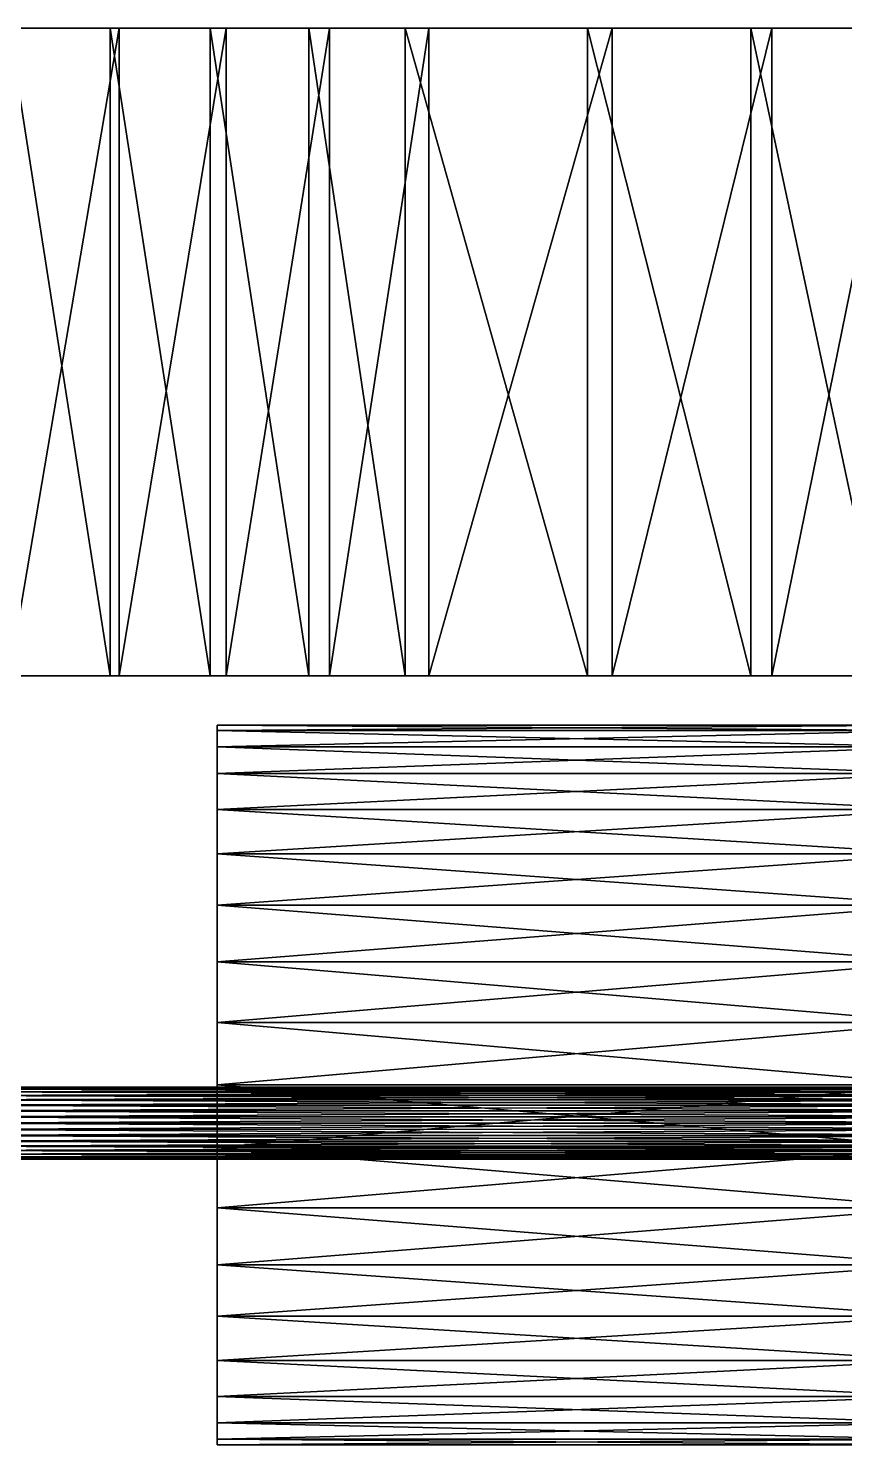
# Model space of a CAD drawing. Header units: metres. Extents: x -1.08 to 1.08, y -0.87 to 1.76.
# Drawn here: x -0.589 to -0.135, y 0.969 to 1.756 of the extents above; entities that cross this region are included whole.
import ezdxf

# ---------------------------------------------------------------- set-up
doc = ezdxf.new("R2010")
doc.units = ezdxf.units.M

msp = doc.modelspace()

# ---------------------------------------------------------------- linework, layer by layer
at = {"layer": 'Cylinder 10'}
for points in [[(-0.08421, 1.36858, -0.3), (-0.48421, 1.36554, -0.33473), (-0.08421, 1.36554, -0.33473)], [(-0.08421, 1.36858, -0.3), (-0.48421, 1.36858, -0.3), (-0.48421, 1.36554, -0.33473)], [(-0.48421, 1.36858, -0.3), (-0.48421, 1.36554, -0.33473), (-0.48421, 1.36554, -0.33473)], [(-0.48421, 1.36858, -0.3), (-0.48421, 1.36858, -0.3), (-0.48421, 1.36554, -0.33473)], [(-0.48421, 1.36858, -0.3), (-0.48421, 1.16858, -0.3), (-0.48421, 1.36554, -0.33473)], [(-0.48421, 1.36858, -0.3), (-0.48421, 1.16858, -0.3), (-0.48421, 1.16858, -0.3)], [(-0.08421, 1.36554, -0.26527), (-0.48421, 1.36858, -0.3), (-0.08421, 1.36858, -0.3)], [(-0.08421, 1.36554, -0.26527), (-0.48421, 1.36554, -0.26527), (-0.48421, 1.36858, -0.3)], [(-0.48421, 1.36554, -0.26527), (-0.48421, 1.36858, -0.3), (-0.48421, 1.36858, -0.3)], [(-0.48421, 1.36554, -0.26527), (-0.48421, 1.36554, -0.26527), (-0.48421, 1.36858, -0.3)], [(-0.48421, 1.36554, -0.26527), (-0.48421, 1.16858, -0.3), (-0.48421, 1.36858, -0.3)], [(-0.08421, 1.36554, -0.33473), (-0.48421, 1.35652, -0.3684), (-0.08421, 1.35652, -0.3684)], [(-0.08421, 1.36554, -0.33473), (-0.48421, 1.36554, -0.33473), (-0.48421, 1.35652, -0.3684)], [(-0.48421, 1.36554, -0.33473), (-0.48421, 1.35652, -0.3684), (-0.48421, 1.35652, -0.3684)], [(-0.48421, 1.36554, -0.33473), (-0.48421, 1.36554, -0.33473), (-0.48421, 1.35652, -0.3684)], [(-0.48421, 1.36554, -0.33473), (-0.48421, 1.16858, -0.3), (-0.48421, 1.35652, -0.3684)], [(-0.48421, 1.36554, -0.33473), (-0.48421, 1.16858, -0.3), (-0.48421, 1.16858, -0.3)], [(-0.48421, 1.36554, -0.26527), (-0.48421, 1.16858, -0.3), (-0.48421, 1.16858, -0.3)], [(-0.08421, 1.35652, -0.2316), (-0.48421, 1.36554, -0.26527), (-0.08421, 1.36554, -0.26527)], [(-0.08421, 1.35652, -0.2316), (-0.48421, 1.35652, -0.2316), (-0.48421, 1.36554, -0.26527)], [(-0.48421, 1.35652, -0.2316), (-0.48421, 1.36554, -0.26527), (-0.48421, 1.36554, -0.26527)], [(-0.48421, 1.35652, -0.2316), (-0.48421, 1.35652, -0.2316), (-0.48421, 1.36554, -0.26527)], [(-0.48421, 1.35652, -0.2316), (-0.48421, 1.16858, -0.3), (-0.48421, 1.36554, -0.26527)], [(-0.08421, 1.35652, -0.3684), (-0.48421, 1.34178, -0.4), (-0.08421, 1.34178, -0.4)], [(-0.08421, 1.35652, -0.3684), (-0.48421, 1.35652, -0.3684), (-0.48421, 1.34178, -0.4)], [(-0.48421, 1.35652, -0.3684), (-0.48421, 1.34178, -0.4), (-0.48421, 1.34178, -0.4)], [(-0.48421, 1.35652, -0.3684), (-0.48421, 1.35652, -0.3684), (-0.48421, 1.34178, -0.4)], [(-0.48421, 1.35652, -0.3684), (-0.48421, 1.16858, -0.3), (-0.48421, 1.34178, -0.4)], [(-0.48421, 1.35652, -0.3684), (-0.48421, 1.16858, -0.3), (-0.48421, 1.16858, -0.3)], [(-0.48421, 1.35652, -0.2316), (-0.48421, 1.16858, -0.3), (-0.48421, 1.16858, -0.3)], [(-0.08421, 1.34178, -0.2), (-0.48421, 1.35652, -0.2316), (-0.08421, 1.35652, -0.2316)], [(-0.08421, 1.34178, -0.2), (-0.48421, 1.34178, -0.2), (-0.48421, 1.35652, -0.2316)], [(-0.48421, 1.34178, -0.2), (-0.48421, 1.35652, -0.2316), (-0.48421, 1.35652, -0.2316)], [(-0.48421, 1.34178, -0.2), (-0.48421, 1.34178, -0.2), (-0.48421, 1.35652, -0.2316)], [(-0.48421, 1.34178, -0.2), (-0.48421, 1.16858, -0.3), (-0.48421, 1.35652, -0.2316)], [(-0.08421, 1.34178, -0.4), (-0.48421, 1.32179, -0.42856), (-0.08421, 1.32179, -0.42856)], [(-0.08421, 1.34178, -0.4), (-0.48421, 1.34178, -0.4), (-0.48421, 1.32179, -0.42856)], [(-0.48421, 1.34178, -0.4), (-0.48421, 1.32179, -0.42856), (-0.48421, 1.32179, -0.42856)], [(-0.48421, 1.34178, -0.4), (-0.48421, 1.34178, -0.4), (-0.48421, 1.32179, -0.42856)], [(-0.48421, 1.34178, -0.4), (-0.48421, 1.16858, -0.3), (-0.48421, 1.32179, -0.42856)], [(-0.48421, 1.34178, -0.4), (-0.48421, 1.16858, -0.3), (-0.48421, 1.16858, -0.3)], [(-0.48421, 1.34178, -0.2), (-0.48421, 1.16858, -0.3), (-0.48421, 1.16858, -0.3)], [(-0.08421, 1.32179, -0.17144), (-0.48421, 1.34178, -0.2), (-0.08421, 1.34178, -0.2)], [(-0.08421, 1.32179, -0.17144), (-0.48421, 1.32179, -0.17144), (-0.48421, 1.34178, -0.2)], [(-0.48421, 1.32179, -0.17144), (-0.48421, 1.34178, -0.2), (-0.48421, 1.34178, -0.2)], [(-0.48421, 1.32179, -0.17144), (-0.48421, 1.32179, -0.17144), (-0.48421, 1.34178, -0.2)], [(-0.48421, 1.32179, -0.17144), (-0.48421, 1.16858, -0.3), (-0.48421, 1.34178, -0.2)], [(-0.08421, 1.32179, -0.42856), (-0.48421, 1.29714, -0.45321), (-0.08421, 1.29714, -0.45321)], [(-0.08421, 1.32179, -0.42856), (-0.48421, 1.32179, -0.42856), (-0.48421, 1.29714, -0.45321)], [(-0.48421, 1.32179, -0.42856), (-0.48421, 1.29714, -0.45321), (-0.48421, 1.29714, -0.45321)], [(-0.48421, 1.32179, -0.42856), (-0.48421, 1.32179, -0.42856), (-0.48421, 1.29714, -0.45321)], [(-0.48421, 1.32179, -0.42856), (-0.48421, 1.16858, -0.3), (-0.48421, 1.29714, -0.45321)], [(-0.48421, 1.32179, -0.42856), (-0.48421, 1.16858, -0.3), (-0.48421, 1.16858, -0.3)], [(-0.48421, 1.32179, -0.17144), (-0.48421, 1.16858, -0.3), (-0.48421, 1.16858, -0.3)], [(-0.08421, 1.29714, -0.14679), (-0.48421, 1.32179, -0.17144), (-0.08421, 1.32179, -0.17144)], [(-0.08421, 1.29714, -0.14679), (-0.48421, 1.29714, -0.14679), (-0.48421, 1.32179, -0.17144)], [(-0.48421, 1.29714, -0.14679), (-0.48421, 1.32179, -0.17144), (-0.48421, 1.32179, -0.17144)], [(-0.48421, 1.29714, -0.14679), (-0.48421, 1.29714, -0.14679), (-0.48421, 1.32179, -0.17144)], [(-0.48421, 1.29714, -0.14679), (-0.48421, 1.16858, -0.3), (-0.48421, 1.32179, -0.17144)], [(-0.08421, 1.29714, -0.45321), (-0.48421, 1.26858, -0.47321), (-0.08421, 1.26858, -0.47321)], [(-0.08421, 1.29714, -0.45321), (-0.48421, 1.29714, -0.45321), (-0.48421, 1.26858, -0.47321)], [(-0.48421, 1.29714, -0.45321), (-0.48421, 1.26858, -0.47321), (-0.48421, 1.26858, -0.47321)], [(-0.48421, 1.29714, -0.45321), (-0.48421, 1.29714, -0.45321), (-0.48421, 1.26858, -0.47321)], [(-0.48421, 1.29714, -0.45321), (-0.48421, 1.16858, -0.3), (-0.48421, 1.26858, -0.47321)], [(-0.48421, 1.29714, -0.45321), (-0.48421, 1.16858, -0.3), (-0.48421, 1.16858, -0.3)], [(-0.48421, 1.29714, -0.14679), (-0.48421, 1.16858, -0.3), (-0.48421, 1.16858, -0.3)], [(-0.08421, 1.26858, -0.12679), (-0.48421, 1.29714, -0.14679), (-0.08421, 1.29714, -0.14679)], [(-0.08421, 1.26858, -0.12679), (-0.48421, 1.26858, -0.12679), (-0.48421, 1.29714, -0.14679)], [(-0.48421, 1.26858, -0.12679), (-0.48421, 1.29714, -0.14679), (-0.48421, 1.29714, -0.14679)], [(-0.48421, 1.26858, -0.12679), (-0.48421, 1.26858, -0.12679), (-0.48421, 1.29714, -0.14679)], [(-0.48421, 1.26858, -0.12679), (-0.48421, 1.16858, -0.3), (-0.48421, 1.29714, -0.14679)], [(-0.08421, 1.26858, -0.47321), (-0.48421, 1.23698, -0.48794), (-0.08421, 1.23698, -0.48794)], [(-0.08421, 1.26858, -0.47321), (-0.48421, 1.26858, -0.47321), (-0.48421, 1.23698, -0.48794)], [(-0.48421, 1.26858, -0.47321), (-0.48421, 1.23698, -0.48794), (-0.48421, 1.23698, -0.48794)], [(-0.48421, 1.26858, -0.47321), (-0.48421, 1.26858, -0.47321), (-0.48421, 1.23698, -0.48794)], [(-0.48421, 1.26858, -0.47321), (-0.48421, 1.16858, -0.3), (-0.48421, 1.23698, -0.48794)], [(-0.48421, 1.26858, -0.47321), (-0.48421, 1.16858, -0.3), (-0.48421, 1.16858, -0.3)], [(-0.48421, 1.26858, -0.12679), (-0.48421, 1.16858, -0.3), (-0.48421, 1.16858, -0.3)], [(-0.08421, 1.23698, -0.11206), (-0.48421, 1.26858, -0.12679), (-0.08421, 1.26858, -0.12679)], [(-0.08421, 1.23698, -0.11206), (-0.48421, 1.23698, -0.11206), (-0.48421, 1.26858, -0.12679)], [(-0.48421, 1.23698, -0.11206), (-0.48421, 1.26858, -0.12679), (-0.48421, 1.26858, -0.12679)], [(-0.48421, 1.23698, -0.11206), (-0.48421, 1.23698, -0.11206), (-0.48421, 1.26858, -0.12679)], [(-0.48421, 1.23698, -0.11206), (-0.48421, 1.16858, -0.3), (-0.48421, 1.26858, -0.12679)], [(-0.08421, 1.23698, -0.48794), (-0.48421, 1.20331, -0.49696), (-0.08421, 1.20331, -0.49696)], [(-0.08421, 1.23698, -0.48794), (-0.48421, 1.23698, -0.48794), (-0.48421, 1.20331, -0.49696)], [(-0.48421, 1.23698, -0.48794), (-0.48421, 1.20331, -0.49696), (-0.48421, 1.20331, -0.49696)], [(-0.48421, 1.23698, -0.48794), (-0.48421, 1.23698, -0.48794), (-0.48421, 1.20331, -0.49696)], [(-0.48421, 1.23698, -0.48794), (-0.48421, 1.16858, -0.3), (-0.48421, 1.20331, -0.49696)], [(-0.48421, 1.23698, -0.48794), (-0.48421, 1.16858, -0.3), (-0.48421, 1.16858, -0.3)], [(-0.48421, 1.23698, -0.11206), (-0.48421, 1.16858, -0.3), (-0.48421, 1.16858, -0.3)], [(-0.08421, 1.20331, -0.10304), (-0.48421, 1.23698, -0.11206), (-0.08421, 1.23698, -0.11206)], [(-0.08421, 1.20331, -0.10304), (-0.48421, 1.20331, -0.10304), (-0.48421, 1.23698, -0.11206)], [(-0.48421, 1.20331, -0.10304), (-0.48421, 1.23698, -0.11206), (-0.48421, 1.23698, -0.11206)], [(-0.48421, 1.20331, -0.10304), (-0.48421, 1.20331, -0.10304), (-0.48421, 1.23698, -0.11206)], [(-0.48421, 1.20331, -0.10304), (-0.48421, 1.16858, -0.3), (-0.48421, 1.23698, -0.11206)], [(-0.08421, 1.20331, -0.49696), (-0.48421, 1.16858, -0.5), (-0.08421, 1.16858, -0.5)], [(-0.08421, 1.20331, -0.49696), (-0.48421, 1.20331, -0.49696), (-0.48421, 1.16858, -0.5)], [(-0.48421, 1.20331, -0.49696), (-0.48421, 1.16858, -0.5), (-0.48421, 1.16858, -0.5)], [(-0.48421, 1.20331, -0.49696), (-0.48421, 1.20331, -0.49696), (-0.48421, 1.16858, -0.5)], [(-0.48421, 1.20331, -0.49696), (-0.48421, 1.16858, -0.3), (-0.48421, 1.16858, -0.5)], [(-0.48421, 1.20331, -0.49696), (-0.48421, 1.16858, -0.3), (-0.48421, 1.16858, -0.3)], [(-0.48421, 1.20331, -0.10304), (-0.48421, 1.16858, -0.3), (-0.48421, 1.16858, -0.3)], [(-0.08421, 1.16858, -0.1), (-0.48421, 1.20331, -0.10304), (-0.08421, 1.20331, -0.10304)], [(-0.08421, 1.16858, -0.1), (-0.48421, 1.16858, -0.1), (-0.48421, 1.20331, -0.10304)], [(-0.48421, 1.16858, -0.1), (-0.48421, 1.20331, -0.10304), (-0.48421, 1.20331, -0.10304)], [(-0.48421, 1.16858, -0.1), (-0.48421, 1.16858, -0.1), (-0.48421, 1.20331, -0.10304)], [(-0.48421, 1.16858, -0.1), (-0.48421, 1.16858, -0.3), (-0.48421, 1.20331, -0.10304)], [(-0.08421, 1.13385, -0.10304), (-0.48421, 1.16858, -0.1), (-0.08421, 1.16858, -0.1)], [(-0.08421, 1.13385, -0.10304), (-0.48421, 1.13385, -0.10304), (-0.48421, 1.16858, -0.1)], [(-0.48421, 1.13385, -0.10304), (-0.48421, 1.16858, -0.1), (-0.48421, 1.16858, -0.1)], [(-0.48421, 1.13385, -0.10304), (-0.48421, 1.13385, -0.10304), (-0.48421, 1.16858, -0.1)], [(-0.48421, 1.13385, -0.10304), (-0.48421, 1.16858, -0.3), (-0.48421, 1.16858, -0.1)], [(-0.48421, 1.13385, -0.10304), (-0.48421, 1.16858, -0.3), (-0.48421, 1.16858, -0.3)], [(-0.48421, 1.10017, -0.11206), (-0.48421, 1.16858, -0.3), (-0.48421, 1.13385, -0.10304)], [(-0.48421, 1.10017, -0.11206), (-0.48421, 1.16858, -0.3), (-0.48421, 1.16858, -0.3)], [(-0.48421, 1.06858, -0.12679), (-0.48421, 1.16858, -0.3), (-0.48421, 1.10017, -0.11206)], [(-0.48421, 1.06858, -0.12679), (-0.48421, 1.16858, -0.3), (-0.48421, 1.16858, -0.3)], [(-0.48421, 1.04002, -0.14679), (-0.48421, 1.16858, -0.3), (-0.48421, 1.06858, -0.12679)], [(-0.48421, 1.04002, -0.14679), (-0.48421, 1.16858, -0.3), (-0.48421, 1.16858, -0.3)], [(-0.48421, 1.01537, -0.17144), (-0.48421, 1.16858, -0.3), (-0.48421, 1.04002, -0.14679)], [(-0.48421, 1.01537, -0.17144), (-0.48421, 1.16858, -0.3), (-0.48421, 1.16858, -0.3)], [(-0.48421, 0.99537, -0.2), (-0.48421, 1.16858, -0.3), (-0.48421, 1.01537, -0.17144)], [(-0.48421, 0.99537, -0.2), (-0.48421, 1.16858, -0.3), (-0.48421, 1.16858, -0.3)], [(-0.48421, 0.98064, -0.2316), (-0.48421, 1.16858, -0.3), (-0.48421, 0.99537, -0.2)], [(-0.48421, 0.98064, -0.2316), (-0.48421, 1.16858, -0.3), (-0.48421, 1.16858, -0.3)], [(-0.48421, 0.97162, -0.26527), (-0.48421, 1.16858, -0.3), (-0.48421, 0.98064, -0.2316)], [(-0.48421, 0.97162, -0.26527), (-0.48421, 1.16858, -0.3), (-0.48421, 1.16858, -0.3)], [(-0.48421, 0.96858, -0.3), (-0.48421, 1.16858, -0.3), (-0.48421, 0.97162, -0.26527)], [(-0.48421, 0.96858, -0.3), (-0.48421, 1.16858, -0.3), (-0.48421, 1.16858, -0.3)], [(-0.48421, 0.97162, -0.33473), (-0.48421, 1.16858, -0.3), (-0.48421, 0.96858, -0.3)], [(-0.48421, 0.97162, -0.33473), (-0.48421, 1.16858, -0.3), (-0.48421, 1.16858, -0.3)], [(-0.48421, 0.98064, -0.3684), (-0.48421, 1.16858, -0.3), (-0.48421, 0.97162, -0.33473)], [(-0.48421, 0.98064, -0.3684), (-0.48421, 1.16858, -0.3), (-0.48421, 1.16858, -0.3)], [(-0.48421, 0.99537, -0.4), (-0.48421, 1.16858, -0.3), (-0.48421, 0.98064, -0.3684)], [(-0.48421, 0.99537, -0.4), (-0.48421, 1.16858, -0.3), (-0.48421, 1.16858, -0.3)], [(-0.48421, 1.01537, -0.42856), (-0.48421, 1.16858, -0.3), (-0.48421, 0.99537, -0.4)], [(-0.48421, 1.01537, -0.42856), (-0.48421, 1.16858, -0.3), (-0.48421, 1.16858, -0.3)], [(-0.48421, 1.04002, -0.45321), (-0.48421, 1.16858, -0.3), (-0.48421, 1.01537, -0.42856)], [(-0.48421, 1.04002, -0.45321), (-0.48421, 1.16858, -0.3), (-0.48421, 1.16858, -0.3)], [(-0.48421, 1.06858, -0.47321), (-0.48421, 1.16858, -0.3), (-0.48421, 1.04002, -0.45321)], [(-0.48421, 1.06858, -0.47321), (-0.48421, 1.16858, -0.3), (-0.48421, 1.16858, -0.3)], [(-0.48421, 1.10017, -0.48794), (-0.48421, 1.16858, -0.3), (-0.48421, 1.06858, -0.47321)], [(-0.48421, 1.10017, -0.48794), (-0.48421, 1.16858, -0.3), (-0.48421, 1.16858, -0.3)], [(-0.48421, 1.13385, -0.49696), (-0.48421, 1.16858, -0.3), (-0.48421, 1.10017, -0.48794)], [(-0.48421, 1.13385, -0.49696), (-0.48421, 1.16858, -0.3), (-0.48421, 1.16858, -0.3)], [(-0.08421, 1.16858, -0.5), (-0.48421, 1.13385, -0.49696), (-0.08421, 1.13385, -0.49696)], [(-0.08421, 1.16858, -0.5), (-0.48421, 1.16858, -0.5), (-0.48421, 1.13385, -0.49696)], [(-0.48421, 1.16858, -0.5), (-0.48421, 1.13385, -0.49696), (-0.48421, 1.13385, -0.49696)], [(-0.48421, 1.16858, -0.5), (-0.48421, 1.16858, -0.5), (-0.48421, 1.13385, -0.49696)], [(-0.48421, 1.16858, -0.5), (-0.48421, 1.16858, -0.3), (-0.48421, 1.13385, -0.49696)], [(-0.48421, 1.16858, -0.5), (-0.48421, 1.16858, -0.3), (-0.48421, 1.16858, -0.3)], [(-0.48421, 1.16858, -0.1), (-0.48421, 1.16858, -0.3), (-0.48421, 1.16858, -0.3)], [(-0.08421, 1.10017, -0.11206), (-0.48421, 1.13385, -0.10304), (-0.08421, 1.13385, -0.10304)], [(-0.08421, 1.10017, -0.11206), (-0.48421, 1.10017, -0.11206), (-0.48421, 1.13385, -0.10304)], [(-0.48421, 1.10017, -0.11206), (-0.48421, 1.13385, -0.10304), (-0.48421, 1.13385, -0.10304)], [(-0.48421, 1.10017, -0.11206), (-0.48421, 1.10017, -0.11206), (-0.48421, 1.13385, -0.10304)], [(-0.08421, 1.13385, -0.49696), (-0.48421, 1.10017, -0.48794), (-0.08421, 1.10017, -0.48794)], [(-0.08421, 1.13385, -0.49696), (-0.48421, 1.13385, -0.49696), (-0.48421, 1.10017, -0.48794)], [(-0.48421, 1.13385, -0.49696), (-0.48421, 1.10017, -0.48794), (-0.48421, 1.10017, -0.48794)], [(-0.48421, 1.13385, -0.49696), (-0.48421, 1.13385, -0.49696), (-0.48421, 1.10017, -0.48794)], [(-0.08421, 1.06858, -0.12679), (-0.48421, 1.10017, -0.11206), (-0.08421, 1.10017, -0.11206)], [(-0.08421, 1.06858, -0.12679), (-0.48421, 1.06858, -0.12679), (-0.48421, 1.10017, -0.11206)], [(-0.48421, 1.06858, -0.12679), (-0.48421, 1.10017, -0.11206), (-0.48421, 1.10017, -0.11206)], [(-0.48421, 1.06858, -0.12679), (-0.48421, 1.06858, -0.12679), (-0.48421, 1.10017, -0.11206)], [(-0.08421, 1.10017, -0.48794), (-0.48421, 1.06858, -0.47321), (-0.08421, 1.06858, -0.47321)], [(-0.08421, 1.10017, -0.48794), (-0.48421, 1.10017, -0.48794), (-0.48421, 1.06858, -0.47321)], [(-0.48421, 1.10017, -0.48794), (-0.48421, 1.06858, -0.47321), (-0.48421, 1.06858, -0.47321)], [(-0.48421, 1.10017, -0.48794), (-0.48421, 1.10017, -0.48794), (-0.48421, 1.06858, -0.47321)], [(-0.08421, 1.04002, -0.14679), (-0.48421, 1.06858, -0.12679), (-0.08421, 1.06858, -0.12679)], [(-0.08421, 1.04002, -0.14679), (-0.48421, 1.04002, -0.14679), (-0.48421, 1.06858, -0.12679)], [(-0.48421, 1.04002, -0.14679), (-0.48421, 1.06858, -0.12679), (-0.48421, 1.06858, -0.12679)], [(-0.48421, 1.04002, -0.14679), (-0.48421, 1.04002, -0.14679), (-0.48421, 1.06858, -0.12679)], [(-0.08421, 1.06858, -0.47321), (-0.48421, 1.04002, -0.45321), (-0.08421, 1.04002, -0.45321)], [(-0.08421, 1.06858, -0.47321), (-0.48421, 1.06858, -0.47321), (-0.48421, 1.04002, -0.45321)], [(-0.48421, 1.06858, -0.47321), (-0.48421, 1.04002, -0.45321), (-0.48421, 1.04002, -0.45321)], [(-0.48421, 1.06858, -0.47321), (-0.48421, 1.06858, -0.47321), (-0.48421, 1.04002, -0.45321)], [(-0.08421, 1.01537, -0.17144), (-0.48421, 1.04002, -0.14679), (-0.08421, 1.04002, -0.14679)], [(-0.08421, 1.01537, -0.17144), (-0.48421, 1.01537, -0.17144), (-0.48421, 1.04002, -0.14679)], [(-0.48421, 1.01537, -0.17144), (-0.48421, 1.04002, -0.14679), (-0.48421, 1.04002, -0.14679)], [(-0.48421, 1.01537, -0.17144), (-0.48421, 1.01537, -0.17144), (-0.48421, 1.04002, -0.14679)], [(-0.08421, 1.04002, -0.45321), (-0.48421, 1.01537, -0.42856), (-0.08421, 1.01537, -0.42856)], [(-0.08421, 1.04002, -0.45321), (-0.48421, 1.04002, -0.45321), (-0.48421, 1.01537, -0.42856)], [(-0.48421, 1.04002, -0.45321), (-0.48421, 1.01537, -0.42856), (-0.48421, 1.01537, -0.42856)], [(-0.48421, 1.04002, -0.45321), (-0.48421, 1.04002, -0.45321), (-0.48421, 1.01537, -0.42856)], [(-0.08421, 0.99537, -0.2), (-0.48421, 1.01537, -0.17144), (-0.08421, 1.01537, -0.17144)], [(-0.08421, 0.99537, -0.2), (-0.48421, 0.99537, -0.2), (-0.48421, 1.01537, -0.17144)], [(-0.48421, 0.99537, -0.2), (-0.48421, 1.01537, -0.17144), (-0.48421, 1.01537, -0.17144)], [(-0.48421, 0.99537, -0.2), (-0.48421, 0.99537, -0.2), (-0.48421, 1.01537, -0.17144)], [(-0.08421, 1.01537, -0.42856), (-0.48421, 0.99537, -0.4), (-0.08421, 0.99537, -0.4)], [(-0.08421, 1.01537, -0.42856), (-0.48421, 1.01537, -0.42856), (-0.48421, 0.99537, -0.4)], [(-0.48421, 1.01537, -0.42856), (-0.48421, 0.99537, -0.4), (-0.48421, 0.99537, -0.4)], [(-0.48421, 1.01537, -0.42856), (-0.48421, 1.01537, -0.42856), (-0.48421, 0.99537, -0.4)], [(-0.08421, 0.98064, -0.2316), (-0.48421, 0.99537, -0.2), (-0.08421, 0.99537, -0.2)], [(-0.08421, 0.98064, -0.2316), (-0.48421, 0.98064, -0.2316), (-0.48421, 0.99537, -0.2)], [(-0.48421, 0.98064, -0.2316), (-0.48421, 0.99537, -0.2), (-0.48421, 0.99537, -0.2)], [(-0.48421, 0.98064, -0.2316), (-0.48421, 0.98064, -0.2316), (-0.48421, 0.99537, -0.2)], [(-0.08421, 0.99537, -0.4), (-0.48421, 0.98064, -0.3684), (-0.08421, 0.98064, -0.3684)], [(-0.08421, 0.99537, -0.4), (-0.48421, 0.99537, -0.4), (-0.48421, 0.98064, -0.3684)], [(-0.48421, 0.99537, -0.4), (-0.48421, 0.98064, -0.3684), (-0.48421, 0.98064, -0.3684)], [(-0.48421, 0.99537, -0.4), (-0.48421, 0.99537, -0.4), (-0.48421, 0.98064, -0.3684)], [(-0.08421, 0.97162, -0.26527), (-0.48421, 0.98064, -0.2316), (-0.08421, 0.98064, -0.2316)], [(-0.08421, 0.97162, -0.26527), (-0.48421, 0.97162, -0.26527), (-0.48421, 0.98064, -0.2316)], [(-0.48421, 0.97162, -0.26527), (-0.48421, 0.98064, -0.2316), (-0.48421, 0.98064, -0.2316)], [(-0.48421, 0.97162, -0.26527), (-0.48421, 0.97162, -0.26527), (-0.48421, 0.98064, -0.2316)], [(-0.08421, 0.98064, -0.3684), (-0.48421, 0.97162, -0.33473), (-0.08421, 0.97162, -0.33473)], [(-0.08421, 0.98064, -0.3684), (-0.48421, 0.98064, -0.3684), (-0.48421, 0.97162, -0.33473)], [(-0.48421, 0.98064, -0.3684), (-0.48421, 0.97162, -0.33473), (-0.48421, 0.97162, -0.33473)], [(-0.48421, 0.98064, -0.3684), (-0.48421, 0.98064, -0.3684), (-0.48421, 0.97162, -0.33473)], [(-0.08421, 0.96858, -0.3), (-0.48421, 0.97162, -0.26527), (-0.08421, 0.97162, -0.26527)], [(-0.08421, 0.96858, -0.3), (-0.48421, 0.96858, -0.3), (-0.48421, 0.97162, -0.26527)], [(-0.48421, 0.96858, -0.3), (-0.48421, 0.97162, -0.26527), (-0.48421, 0.97162, -0.26527)], [(-0.48421, 0.96858, -0.3), (-0.48421, 0.96858, -0.3), (-0.48421, 0.97162, -0.26527)], [(-0.08421, 0.97162, -0.33473), (-0.48421, 0.96858, -0.3), (-0.08421, 0.96858, -0.3)], [(-0.08421, 0.97162, -0.33473), (-0.48421, 0.97162, -0.33473), (-0.48421, 0.96858, -0.3)], [(-0.48421, 0.97162, -0.33473), (-0.48421, 0.96858, -0.3), (-0.48421, 0.96858, -0.3)], [(-0.48421, 0.97162, -0.33473), (-0.48421, 0.97162, -0.33473), (-0.48421, 0.96858, -0.3)]]:
    msp.add_3dface(points, dxfattribs=at)
at = {"layer": 'Cylinder 6'}
for points in [[(-0.64, 1.16737, -0.531), (0, 1.16706, -0.52753), (-0.64, 1.16706, -0.52753)], [(-0.64, 1.16737, -0.531), (0, 1.16737, -0.531), (0, 1.16706, -0.52753)], [(-0.64, 1.16706, -0.53447), (0, 1.16737, -0.531), (-0.64, 1.16737, -0.531)], [(-0.64, 1.16706, -0.53447), (0, 1.16706, -0.53447), (0, 1.16737, -0.531)], [(-0.64, 1.16706, -0.52753), (0, 1.16616, -0.52416), (-0.64, 1.16616, -0.52416)], [(-0.64, 1.16706, -0.52753), (0, 1.16706, -0.52753), (0, 1.16616, -0.52416)], [(-0.64, 1.16616, -0.53784), (0, 1.16706, -0.53447), (-0.64, 1.16706, -0.53447)], [(-0.64, 1.16616, -0.53784), (0, 1.16616, -0.53784), (0, 1.16706, -0.53447)], [(-0.64, 1.16616, -0.52416), (0, 1.16469, -0.521), (-0.64, 1.16469, -0.521)], [(-0.64, 1.16616, -0.52416), (0, 1.16616, -0.52416), (0, 1.16469, -0.521)], [(-0.64, 1.16469, -0.541), (0, 1.16616, -0.53784), (-0.64, 1.16616, -0.53784)], [(-0.64, 1.16469, -0.541), (0, 1.16469, -0.541), (0, 1.16616, -0.53784)], [(-0.64, 1.16469, -0.521), (0, 1.16269, -0.51814), (-0.64, 1.16269, -0.51814)], [(-0.64, 1.16469, -0.521), (0, 1.16469, -0.521), (0, 1.16269, -0.51814)], [(-0.64, 1.16269, -0.54386), (0, 1.16469, -0.541), (-0.64, 1.16469, -0.541)], [(-0.64, 1.16269, -0.54386), (0, 1.16269, -0.54386), (0, 1.16469, -0.541)], [(-0.64, 1.16269, -0.51814), (0, 1.16022, -0.51568), (-0.64, 1.16022, -0.51568)], [(-0.64, 1.16269, -0.51814), (0, 1.16269, -0.51814), (0, 1.16022, -0.51568)], [(-0.64, 1.16022, -0.54632), (0, 1.16269, -0.54386), (-0.64, 1.16269, -0.54386)], [(-0.64, 1.16022, -0.54632), (0, 1.16022, -0.54632), (0, 1.16269, -0.54386)], [(-0.64, 1.16022, -0.51568), (0, 1.15737, -0.51368), (-0.64, 1.15737, -0.51368)], [(-0.64, 1.16022, -0.51568), (0, 1.16022, -0.51568), (0, 1.15737, -0.51368)], [(-0.64, 1.15737, -0.54832), (0, 1.16022, -0.54632), (-0.64, 1.16022, -0.54632)], [(-0.64, 1.15737, -0.54832), (0, 1.15737, -0.54832), (0, 1.16022, -0.54632)], [(-0.64, 1.15737, -0.51368), (0, 1.15421, -0.51221), (-0.64, 1.15421, -0.51221)], [(-0.64, 1.15737, -0.51368), (0, 1.15737, -0.51368), (0, 1.15421, -0.51221)], [(-0.64, 1.15421, -0.54979), (0, 1.15737, -0.54832), (-0.64, 1.15737, -0.54832)], [(-0.64, 1.15421, -0.54979), (0, 1.15421, -0.54979), (0, 1.15737, -0.54832)], [(-0.64, 1.15421, -0.51221), (0, 1.15084, -0.5113), (-0.64, 1.15084, -0.5113)], [(-0.64, 1.15421, -0.51221), (0, 1.15421, -0.51221), (0, 1.15084, -0.5113)], [(-0.64, 1.15084, -0.5507), (0, 1.15421, -0.54979), (-0.64, 1.15421, -0.54979)], [(-0.64, 1.15084, -0.5507), (0, 1.15084, -0.5507), (0, 1.15421, -0.54979)], [(-0.64, 1.15084, -0.5113), (0, 1.14737, -0.511), (-0.64, 1.14737, -0.511)], [(-0.64, 1.15084, -0.5113), (0, 1.15084, -0.5113), (0, 1.14737, -0.511)], [(-0.64, 1.14737, -0.551), (0, 1.15084, -0.5507), (-0.64, 1.15084, -0.5507)], [(-0.64, 1.14737, -0.551), (0, 1.14737, -0.551), (0, 1.15084, -0.5507)], [(-0.64, 1.14389, -0.5507), (0, 1.14737, -0.551), (-0.64, 1.14737, -0.551)], [(-0.64, 1.14389, -0.5507), (0, 1.1439, -0.5507), (0, 1.14737, -0.551)], [(-0.64, 1.14737, -0.511), (0, 1.1439, -0.5113), (-0.64, 1.14389, -0.5113)], [(-0.64, 1.14737, -0.511), (0, 1.14737, -0.511), (0, 1.1439, -0.5113)], [(-0.64, 1.14053, -0.54979), (0, 1.1439, -0.5507), (-0.64, 1.14389, -0.5507)], [(-0.64, 1.14053, -0.54979), (0, 1.14053, -0.54979), (0, 1.1439, -0.5507)], [(-0.64, 1.14389, -0.5113), (0, 1.1439, -0.5113), (0, 1.14053, -0.51221)], [(-0.64, 1.14389, -0.5113), (0, 1.14053, -0.51221), (-0.64, 1.14053, -0.51221)], [(-0.64, 1.13737, -0.54832), (0, 1.14053, -0.54979), (-0.64, 1.14053, -0.54979)], [(-0.64, 1.13737, -0.54832), (0, 1.13737, -0.54832), (0, 1.14053, -0.54979)], [(-0.64, 1.14053, -0.51221), (0, 1.13737, -0.51368), (-0.64, 1.13737, -0.51368)], [(-0.64, 1.14053, -0.51221), (0, 1.14053, -0.51221), (0, 1.13737, -0.51368)], [(-0.64, 1.13451, -0.54632), (0, 1.13737, -0.54832), (-0.64, 1.13737, -0.54832)], [(-0.64, 1.13451, -0.54632), (0, 1.13451, -0.54632), (0, 1.13737, -0.54832)], [(-0.64, 1.13737, -0.51368), (0, 1.13451, -0.51568), (-0.64, 1.13451, -0.51568)], [(-0.64, 1.13737, -0.51368), (0, 1.13737, -0.51368), (0, 1.13451, -0.51568)], [(-0.64, 1.13205, -0.54386), (0, 1.13451, -0.54632), (-0.64, 1.13451, -0.54632)], [(-0.64, 1.13205, -0.54386), (0, 1.13205, -0.54386), (0, 1.13451, -0.54632)], [(-0.64, 1.13451, -0.51568), (0, 1.13205, -0.51814), (-0.64, 1.13205, -0.51814)], [(-0.64, 1.13451, -0.51568), (0, 1.13451, -0.51568), (0, 1.13205, -0.51814)], [(-0.64, 1.13005, -0.541), (0, 1.13205, -0.54386), (-0.64, 1.13205, -0.54386)], [(-0.64, 1.13005, -0.541), (0, 1.13005, -0.541), (0, 1.13205, -0.54386)], [(-0.64, 1.13205, -0.51814), (0, 1.13005, -0.521), (-0.64, 1.13005, -0.521)], [(-0.64, 1.13205, -0.51814), (0, 1.13205, -0.51814), (0, 1.13005, -0.521)], [(-0.64, 1.12857, -0.53784), (0, 1.13005, -0.541), (-0.64, 1.13005, -0.541)], [(-0.64, 1.12857, -0.53784), (0, 1.12857, -0.53784), (0, 1.13005, -0.541)], [(-0.64, 1.13005, -0.521), (0, 1.12857, -0.52416), (-0.64, 1.12857, -0.52416)], [(-0.64, 1.13005, -0.521), (0, 1.13005, -0.521), (0, 1.12857, -0.52416)], [(-0.64, 1.12767, -0.53447), (0, 1.12857, -0.53784), (-0.64, 1.12857, -0.53784)], [(-0.64, 1.12767, -0.53447), (0, 1.12767, -0.53447), (0, 1.12857, -0.53784)], [(-0.64, 1.12857, -0.52416), (0, 1.12767, -0.52753), (-0.64, 1.12767, -0.52753)], [(-0.64, 1.12857, -0.52416), (0, 1.12857, -0.52416), (0, 1.12767, -0.52753)], [(-0.64, 1.12737, -0.531), (0, 1.12767, -0.53447), (-0.64, 1.12767, -0.53447)], [(-0.64, 1.12737, -0.531), (0, 1.12737, -0.531), (0, 1.12767, -0.53447)], [(-0.64, 1.12767, -0.52753), (0, 1.12737, -0.531), (-0.64, 1.12737, -0.531)], [(-0.64, 1.12767, -0.52753), (0, 1.12767, -0.52753), (0, 1.12737, -0.531)]]:
    msp.add_3dface(points, dxfattribs=at)
at = {"layer": 'Prism'}
for points in [[(-0.54382, 1.39601, -0.0494), (-0.6, 1.75601, -0.0435), (-0.6, 1.39601, -0.0435)], [(-0.54382, 1.39601, -0.0494), (-0.54382, 1.75601, -0.0494), (-0.6, 1.75601, -0.0435)], [(-0.6, 1.39601, -0.006), (-0.53872, 1.75601, -0.01556), (-0.53872, 1.39601, -0.01556)], [(-0.6, 1.39601, -0.006), (-0.6, 1.75601, -0.006), (-0.53872, 1.75601, -0.01556)], [(-0.53872, 1.75601, -0.01556), (-0.6, 1.75601, -0.006), (-0.6, 1.75601, -0.0435)], [(-0.54382, 1.75601, -0.0494), (-0.53872, 1.75601, -0.01556), (-0.6, 1.75601, -0.0435)], [(-0.48809, 1.39601, -0.06606), (-0.54382, 1.75601, -0.0494), (-0.54382, 1.39601, -0.0494)], [(-0.48809, 1.39601, -0.06606), (-0.48809, 1.75601, -0.06606), (-0.54382, 1.75601, -0.0494)], [(-0.54382, 1.75601, -0.0494), (-0.4792, 1.75601, -0.03494), (-0.53872, 1.75601, -0.01556)], [(-0.54382, 1.75601, -0.0494), (-0.48809, 1.75601, -0.06606), (-0.4792, 1.75601, -0.03494)], [(-0.53872, 1.39601, -0.01556), (-0.4792, 1.75601, -0.03494), (-0.4792, 1.39601, -0.03494)], [(-0.53872, 1.39601, -0.01556), (-0.53872, 1.75601, -0.01556), (-0.4792, 1.75601, -0.03494)], [(-0.43323, 1.39601, -0.09195), (-0.48809, 1.75601, -0.06606), (-0.48809, 1.39601, -0.06606)], [(-0.43323, 1.39601, -0.09195), (-0.43323, 1.75601, -0.09195), (-0.48809, 1.75601, -0.06606)], [(-0.42173, 1.75601, -0.0627), (-0.48809, 1.75601, -0.06606), (-0.43323, 1.75601, -0.09195)], [(-0.4792, 1.75601, -0.03494), (-0.48809, 1.75601, -0.06606), (-0.42173, 1.75601, -0.0627)], [(-0.4792, 1.39601, -0.03494), (-0.42173, 1.75601, -0.0627), (-0.42173, 1.39601, -0.0627)], [(-0.4792, 1.39601, -0.03494), (-0.4792, 1.75601, -0.03494), (-0.42173, 1.75601, -0.0627)], [(-0.37969, 1.39601, -0.12553), (-0.43323, 1.75601, -0.09195), (-0.43323, 1.39601, -0.09195)], [(-0.37969, 1.39601, -0.12553), (-0.37969, 1.75601, -0.12553), (-0.43323, 1.75601, -0.09195)], [(-0.43323, 1.75601, -0.09195), (-0.36663, 1.75601, -0.09741), (-0.42173, 1.75601, -0.0627)], [(-0.36663, 1.75601, -0.09741), (-0.43323, 1.75601, -0.09195), (-0.37969, 1.75601, -0.12553)], [(-0.42173, 1.39601, -0.0627), (-0.36663, 1.75601, -0.09741), (-0.36663, 1.39601, -0.09741)], [(-0.42173, 1.39601, -0.0627), (-0.42173, 1.75601, -0.0627), (-0.36663, 1.75601, -0.09741)], [(-0.27832, 1.39601, -0.20961), (-0.37969, 1.75601, -0.12553), (-0.37969, 1.39601, -0.12553)], [(-0.27832, 1.39601, -0.20961), (-0.27832, 1.75601, -0.20961), (-0.37969, 1.75601, -0.12553)], [(-0.26471, 1.75601, -0.18188), (-0.37969, 1.75601, -0.12553), (-0.27832, 1.75601, -0.20961)], [(-0.36663, 1.75601, -0.09741), (-0.37969, 1.75601, -0.12553), (-0.26471, 1.75601, -0.18188)], [(-0.36663, 1.39601, -0.09741), (-0.26471, 1.75601, -0.18188), (-0.26471, 1.39601, -0.18188)], [(-0.36663, 1.39601, -0.09741), (-0.36663, 1.75601, -0.09741), (-0.26471, 1.75601, -0.18188)], [(-0.1875, 1.39601, -0.306), (-0.27832, 1.75601, -0.20961), (-0.27832, 1.39601, -0.20961)], [(-0.1875, 1.39601, -0.306), (-0.1875, 1.75601, -0.306), (-0.27832, 1.75601, -0.20961)], [(-0.26471, 1.75601, -0.18188), (-0.27832, 1.75601, -0.20961), (-0.17589, 1.75601, -0.27683)], [(-0.1875, 1.75601, -0.306), (-0.17589, 1.75601, -0.27683), (-0.27832, 1.75601, -0.20961)], [(-0.26471, 1.39601, -0.18188), (-0.17589, 1.75601, -0.27683), (-0.17589, 1.39601, -0.27683)], [(-0.26471, 1.39601, -0.18188), (-0.26471, 1.75601, -0.18188), (-0.17589, 1.75601, -0.27683)], [(-0.11074, 1.39601, -0.40239), (-0.1875, 1.75601, -0.306), (-0.1875, 1.39601, -0.306)], [(-0.11074, 1.39601, -0.40239), (-0.11074, 1.75601, -0.40239), (-0.1875, 1.75601, -0.306)], [(-0.1875, 1.75601, -0.306), (-0.10258, 1.75601, -0.37075), (-0.17589, 1.75601, -0.27683)], [(-0.1875, 1.75601, -0.306), (-0.11074, 1.75601, -0.40239), (-0.10258, 1.75601, -0.37075)], [(-0.17589, 1.39601, -0.27683), (-0.10258, 1.75601, -0.37075), (-0.10258, 1.39601, -0.37075)], [(-0.17589, 1.39601, -0.27683), (-0.17589, 1.75601, -0.27683), (-0.10258, 1.75601, -0.37075)], [(-0.53872, 1.39601, -0.01556), (-0.6, 1.39601, -0.0435), (-0.6, 1.39601, -0.006)], [(-0.6, 1.39601, -0.0435), (-0.53872, 1.39601, -0.01556), (-0.54382, 1.39601, -0.0494)], [(-0.53872, 1.39601, -0.01556), (-0.4792, 1.39601, -0.03494), (-0.54382, 1.39601, -0.0494)], [(-0.48809, 1.39601, -0.06606), (-0.54382, 1.39601, -0.0494), (-0.4792, 1.39601, -0.03494)], [(-0.42173, 1.39601, -0.0627), (-0.43323, 1.39601, -0.09195), (-0.48809, 1.39601, -0.06606)], [(-0.4792, 1.39601, -0.03494), (-0.42173, 1.39601, -0.0627), (-0.48809, 1.39601, -0.06606)], [(-0.43323, 1.39601, -0.09195), (-0.42173, 1.39601, -0.0627), (-0.36663, 1.39601, -0.09741)], [(-0.43323, 1.39601, -0.09195), (-0.36663, 1.39601, -0.09741), (-0.37969, 1.39601, -0.12553)], [(-0.37969, 1.39601, -0.12553), (-0.26471, 1.39601, -0.18188), (-0.27832, 1.39601, -0.20961)], [(-0.36663, 1.39601, -0.09741), (-0.26471, 1.39601, -0.18188), (-0.37969, 1.39601, -0.12553)], [(-0.17589, 1.39601, -0.27683), (-0.27832, 1.39601, -0.20961), (-0.26471, 1.39601, -0.18188)], [(-0.27832, 1.39601, -0.20961), (-0.17589, 1.39601, -0.27683), (-0.1875, 1.39601, -0.306)], [(-0.17589, 1.39601, -0.27683), (-0.10258, 1.39601, -0.37075), (-0.1875, 1.39601, -0.306)], [(-0.11074, 1.39601, -0.40239), (-0.1875, 1.39601, -0.306), (-0.10258, 1.39601, -0.37075)]]:
    msp.add_3dface(points, dxfattribs=at)

doc.saveas('drawing.dxf')
